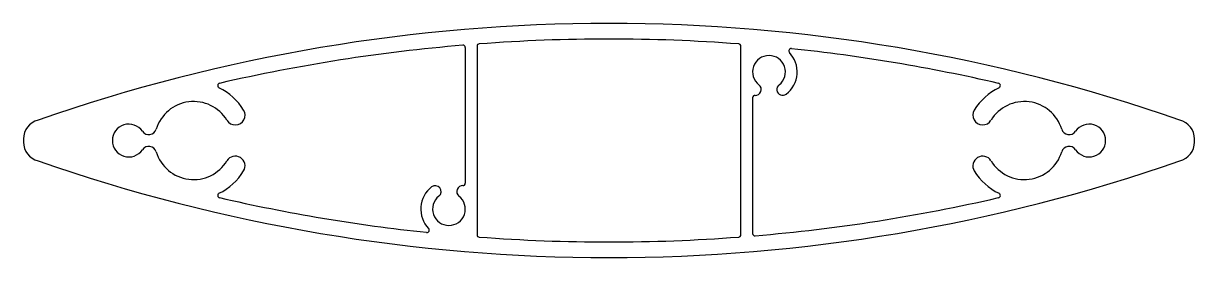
# Model space of a CAD drawing. Extents: x 800 to 950, y 458 to 488.
import ezdxf

# ---------------------------------------------------------------- set-up
doc = ezdxf.new("R2010")
doc.units = 0
doc.layers.get('0').update_dxf_attribs({"linetype": 'CONTINUOUS'})

msp = doc.modelspace()

# ---------------------------------------------------------------- linework, layer by layer
at = {"color": 0, "linetype": 'CONTINUOUS'}
for p, q in [((856.84, 484.78), (856.84, 467.38)), ((858.34, 484.94), (858.34, 460.79)), ((892.14, 460.79), (892.14, 484.94)), ((893.64, 478.35), (893.64, 460.95)), ((800.24, 473.06), (800.24, 472.67)), ((950.24, 472.67), (950.24, 473.06))]:
    msp.add_line(p, q, dxfattribs=at)
for centre, radius, start, end in [((875.24, 265.75), 222.11, 70.7794, 109.2206), ((875.24, 263.75), 222.11, 94.8361, 102.9807), ((856.54, 484.78), 0.3, 0, 94.8361), ((858.64, 484.94), 0.3, 94.2919, 180), ((875.24, 263.75), 222.11, 85.7081, 94.2919), ((891.84, 484.94), 0.3, 0, 85.7081), ((898.57, 484.34), 0.3, 83.9635, 223.5587), ((875.24, 263.75), 222.11, 77.0193, 83.9635), ((895.74, 481.65), 2.1, 307.8818, 232.1182), ((895.74, 481.65), 3.6, 307.8818, 43.5587), ((825.42, 479.9), 0.3, 102.9807, 244.3562), ((925.07, 479.9), 0.3, 295.6438, 77.0193), ((822.04, 472.86), 7.5, 31.3323, 64.3562), ((893.94, 478.35), 0.3, 87.2706, 180), ((893.99, 479.4), 0.75, 267.2706, 52.1182), ((897.49, 479.4), 0.75, 127.8818, 307.8818), ((928.44, 472.86), 7.5, 115.6438, 148.6677), ((822.04, 472.86), 5, 31.3323, 163.0632), ((928.44, 472.86), 5, 16.9368, 148.6677), ((827.38, 476.11), 1.25, 211.3323, 31.3323), ((923.1, 476.11), 1.25, 148.6677, 328.6677), ((802.74, 473.06), 2.5, 104.3833, 180), ((813.74, 472.86), 2.1, 34.3218, 325.6782), ((816.3, 474.61), 1, 214.3218, 343.0632), ((934.18, 474.61), 1, 196.9368, 325.6782), ((936.74, 472.86), 2.1, 214.3218, 145.6782), ((947.74, 473.06), 2.5, 0, 75.6167), ((802.74, 472.67), 2.5, 180, 255.6167), ((947.74, 472.67), 2.5, 284.3833, 360), ((816.3, 471.12), 1, 16.9368, 145.6782), ((822.04, 472.86), 5, 196.9368, 328.6677), ((928.44, 472.86), 5, 211.3323, 343.0632), ((934.18, 471.12), 1, 34.3218, 163.0632), ((875.24, 679.98), 222.11, 250.7794, 289.2206), ((827.38, 469.61), 1.25, 328.6677, 148.6677), ((923.1, 469.61), 1.25, 31.3323, 211.3323), ((822.04, 472.86), 7.5, 295.6438, 328.6677), ((928.44, 472.86), 7.5, 211.3323, 244.3562), ((854.74, 464.08), 3.6, 127.8818, 223.5587), ((852.99, 466.33), 0.75, 307.8818, 127.8818), ((856.49, 466.33), 0.75, 87.2706, 232.1182), ((856.54, 467.38), 0.3, 267.2706, 0), ((825.42, 465.83), 0.3, 115.6438, 257.0193), ((875.24, 681.98), 222.11, 257.0193, 263.9635), ((854.74, 464.08), 2.1, 127.8818, 52.1182), ((875.24, 681.98), 222.11, 274.8361, 282.9807), ((925.07, 465.83), 0.3, 282.9807, 64.3562), ((851.92, 461.39), 0.3, 263.9635, 43.5587), ((858.64, 460.79), 0.3, 180, 265.7081), ((891.84, 460.79), 0.3, 274.2919, 0), ((893.94, 460.95), 0.3, 180, 274.8361), ((875.24, 681.98), 222.11, 265.7081, 274.2919)]:
    msp.add_arc(centre, radius, start, end, dxfattribs=at)

doc.saveas('drawing.dxf')
